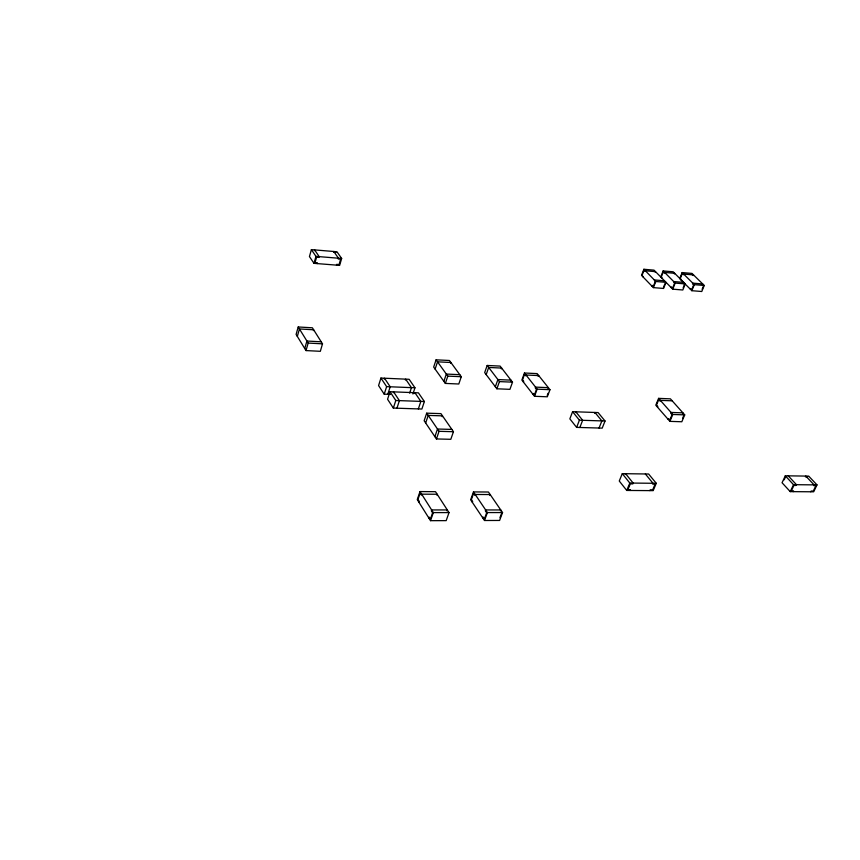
<?xml version="1.0" encoding="UTF-8"?>
<svg xmlns="http://www.w3.org/2000/svg" width="860" height="860" viewBox="0 0 860 860"><rect width="100%" height="100%" fill="white"/><g stroke="black" fill="none" stroke-linecap="round" stroke-linejoin="round"><path stroke-width="1.29" d="M311.395 249.626L309.439 256.56L313.997 263.343L339.646 265.375L341.656 258.473L336.959 251.765L311.395 249.626L315.964 256.377L313.997 263.343M314.394 250.668L314.61 249.894L319.2 256.646L318.985 257.419L316.555 257.226L315.029 262.644L317.447 262.827L317.222 263.601M298.205 326.972L296.098 334.411L306.01 350.579L320.329 351.31L322.511 343.839L312.395 327.8L298.205 326.972L308.17 343.065L306.01 350.579M297.323 336.41L299.441 328.961L313.642 329.778L313.406 330.606M304.752 348.526L306.912 341.033L321.231 341.807M336.464 265.127L336.69 264.364L339.077 264.547L340.635 259.183L338.249 258.989L338.464 258.215L333.787 251.496M412.918 394.009L414.961 387.785L409.145 379.292L380.948 378.067L378.572 385.57L384.216 394.17L390.429 394.407M384.226 379.056L384.495 378.217L390.193 386.774L387.785 394.31M384.216 394.17L386.624 386.635L380.948 378.067M389.988 391.719L387.57 399.276L393.342 408.081L421.884 409.037L424.388 401.523L418.422 392.837L389.988 391.719L395.804 400.491L393.342 408.081M393.31 392.708L393.579 391.859L399.406 400.62L396.944 408.199M405.372 379.969L405.64 379.142L411.445 387.645L409.65 393.127M414.627 393.536L414.907 392.697L420.841 401.394L418.347 408.919M436.084 359.824L433.666 367.069L445.34 383.42L458.799 384.001L461.293 376.723L449.425 360.49L436.084 359.824L447.813 376.121L461.293 376.723M435.117 369.09L437.525 361.834L450.898 362.501L450.618 363.307M426.689 413.165L424.152 420.733L436.439 438.955L450.812 439.299L453.456 431.698L440.943 413.628L426.689 413.165L439.051 431.322L436.439 438.955M425.668 422.991L428.215 415.401L442.481 415.853L442.201 416.691M443.867 381.356L446.329 374.057L459.799 374.67M445.34 383.42L447.813 376.121M434.891 436.654L437.493 429.022L451.865 429.409M420.002 491.576L417.261 499.585L430.516 520.676L446.179 520.633L449.027 512.592L435.504 491.683L420.002 491.576L433.343 512.603L430.516 520.676M418.895 502.186L419.196 501.305L417.971 499.348L420.11 493.124L421.335 495.059L421.647 494.167L437.17 494.253L436.858 495.145M428.839 518.01L429.151 517.107L430.409 519.117L432.601 512.829L431.333 510.84L431.656 509.937L447.318 509.937L446.996 510.84M487.168 365.457L484.674 372.595L496.887 388.795L509.926 389.344L512.517 382.173L500.112 366.091L487.168 365.457L499.445 381.603L512.517 382.173M486.179 374.594L488.684 367.446L501.649 368.08L501.358 368.875M495.338 386.753L497.897 379.561L510.947 380.142L510.657 380.937M496.887 388.795L499.445 381.603M473.473 491.92L470.635 499.789L484.502 520.504L499.606 520.45L502.552 512.56L488.437 492.017L473.473 491.92L487.426 512.571L484.502 520.504M472.344 502.337L472.656 501.466L471.377 499.552L473.581 493.436L474.87 495.338L475.193 494.468L490.178 494.554L489.856 495.424M524.439 373.004L521.869 380.077L534.511 396.288L547.315 396.793L549.981 389.698L537.145 373.606L524.439 373.004L537.156 389.161L549.981 389.698M523.428 382.087L523.718 381.302L522.547 379.798L524.546 374.293L525.718 375.788L526.008 375.003L538.726 375.594L538.435 376.379L537.253 374.885M482.739 517.881L483.062 517L484.384 518.967L486.652 512.796L485.33 510.84L485.653 509.948L500.767 509.958L500.434 510.84M532.92 394.245L533.211 393.45L534.404 394.987L536.457 389.44L535.253 387.914L535.543 387.118L548.357 387.666L548.056 388.451M534.511 396.288L537.156 389.161M499.94 517.698L501.315 514.011M547.207 395.492L548.035 393.289M572.599 411.693L569.847 418.852L576.619 427.388L602.215 428.129L605.042 421.002L598.108 412.574L572.599 411.693L579.414 420.196L605.042 421.002M575.512 412.606L575.813 411.811L582.65 420.293L579.844 427.485M576.619 427.388L579.414 420.196M643.893 269.266L641.517 275.35L653.374 287.627L663.576 288.444L666.016 282.327L655.804 281.489L643.893 269.266L654.03 270.137L672.746 289.175L682.808 289.981L685.269 283.918L673.154 271.792L663.146 270.932L660.749 276.974M642.99 276.877L642.151 275.06L644 270.32L645.107 271.459L645.365 270.771L655.513 271.652L655.255 272.319M594.636 413.262L594.948 412.467L601.871 420.906L599.044 428.043M651.88 286.079L652.149 285.391L653.278 286.552L655.159 281.779L654.299 279.941L664.511 280.79L664.232 281.467M653.374 287.627L655.804 281.489M662.232 278.479L661.383 276.683L663.254 271.975L664.371 273.104L664.64 272.437L674.649 273.297L674.38 273.964M663.468 287.38L664.898 283.811M671.23 287.638L671.499 286.96L672.638 288.111L674.541 283.381L673.681 281.553L683.732 282.381L683.463 283.058L684.614 284.208L683.173 287.745M672.746 289.175L675.197 283.08L663.146 270.932M682.141 272.566L679.722 278.575L691.849 290.702L701.771 291.497L704.254 285.477L692.01 273.416L682.141 272.566L694.321 284.66L704.254 285.477M681.217 280.07L680.367 278.274L682.249 273.609L683.378 274.738L683.646 274.06L693.525 274.91L693.246 275.576L692.117 274.458M690.311 289.175L690.591 288.508L691.741 289.648L693.654 284.95L692.504 283.811L692.784 283.133L702.706 283.961L702.426 284.628L703.587 285.767L702.136 289.283M691.849 290.702L694.321 284.66M622.285 473.656L619.264 481.03L626.746 490.447L653.17 490.641L656.277 483.309L648.623 474.01L622.285 473.656L629.821 483.051L656.277 483.309M625.263 474.526L625.607 473.699L633.154 483.083L632.809 483.911L630.305 483.879L627.918 489.63L630.423 489.652L630.079 490.469M658.599 398.363L655.782 405.21L669.908 421.368L681.819 421.755L684.732 414.885L670.434 398.846L658.599 398.363L672.81 414.466L684.732 414.885M657.524 407.21L657.836 406.447L656.524 404.952L658.728 399.62L660.039 401.115L660.362 400.351L672.197 400.825M626.746 490.447L629.821 483.051M668.123 419.325L668.446 418.562L669.789 420.088L672.036 414.724L670.692 413.198L671.015 412.435L682.926 412.854L682.603 413.617L683.958 415.144M669.908 421.368L672.81 414.466M649.891 490.619L650.235 489.802L652.697 489.824L655.105 484.126L652.643 484.094L652.998 483.277L645.355 473.967M682.603 418.347L683.507 416.208M785.309 475.806L782.062 482.75L790.243 491.63L813.689 491.802L817 484.9L808.69 476.117L785.309 475.806L793.522 484.674L817 484.9M784.169 479.826L785.685 476.59M790.243 491.63L793.522 484.674M793.189 491.651L793.554 490.888L791.34 490.866L793.898 485.448L796.113 485.47L796.478 484.696L788.255 475.849M810.776 491.78L811.141 491.017L813.323 491.028L815.904 485.663L813.721 485.642L814.087 484.868L805.788 476.085L805.433 476.848L807.604 476.87M433.343 512.603L449.027 512.592M487.426 512.571L502.552 512.56M439.051 431.322L453.456 431.698M395.804 400.491L424.388 401.523M386.624 386.635L414.961 387.785M308.17 343.065L322.511 343.839M675.197 283.08L685.269 283.918M315.964 256.377L341.656 258.473M333.562 252.259L335.938 252.464"/></g></svg>
